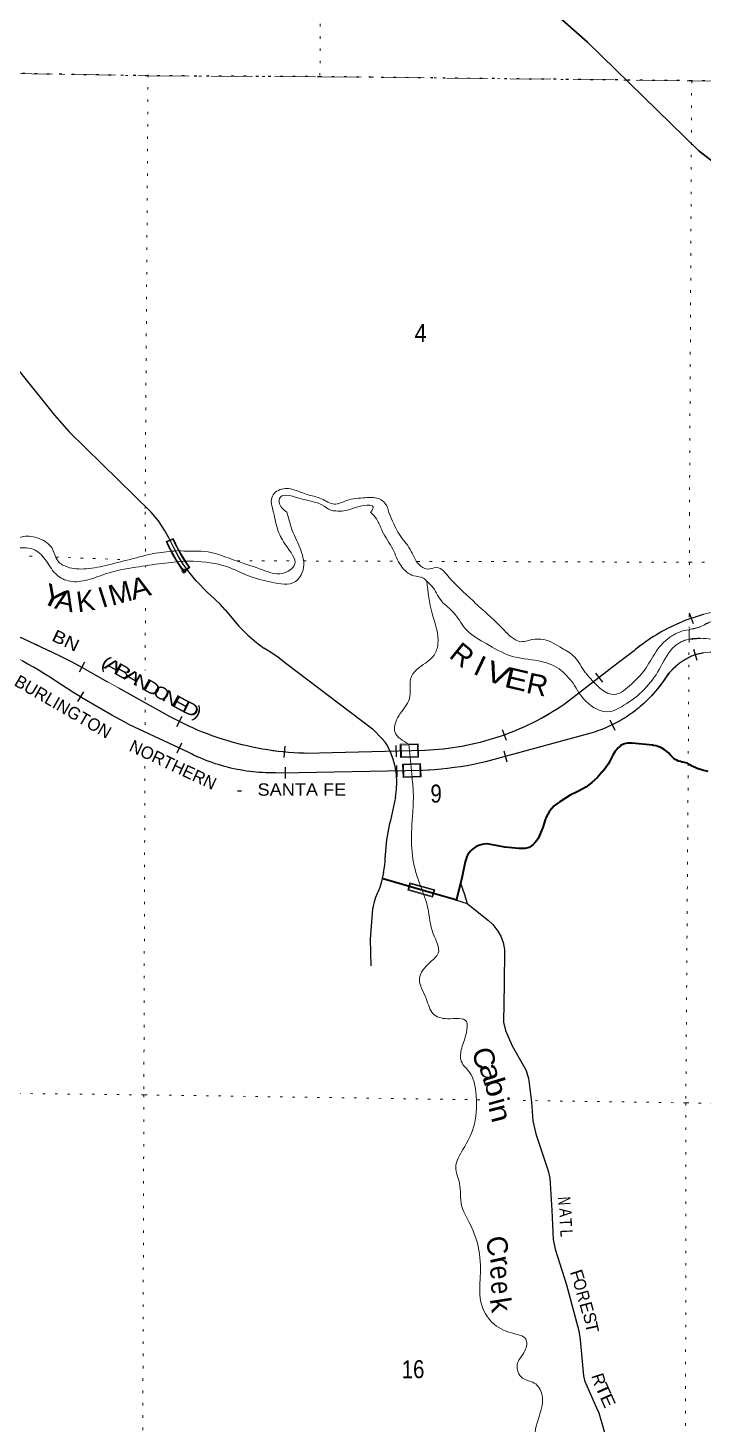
# Model space of a CAD drawing. Header units: feet. Extents: x -252966 to 4, y -183309 to 1368.
# Drawn here: x -60389 to -53815, y -100491 to -86896 of the extents above; entities that cross this region are included whole.
import ezdxf
from ezdxf.enums import TextEntityAlignment as Align

# ---------------------------------------------------------------- set-up
doc = ezdxf.new("R2010")
doc.units = ezdxf.units.FT
doc.header["$LTSCALE"] = 80
doc.header["$PDMODE"] = 32
doc.header["$PDSIZE"] = 40
for name, pattern in [('DOT_DASHED', [7.7, 5, -1.2, 0.3, -1.2]), ('DOTTED', [1.5, 0.3, -1.2]), ('LONG_DASHED', [7.5, 6, -1.5])]:
    doc.linetypes.add(name, pattern=pattern)
for name, color, linetype, lineweight in [('18', 7, 'Continuous', 35), ('26', 7, 'Continuous', 40), ('29', 7, 'Continuous', 25), ('30', 7, 'Continuous', 35), ('31', 7, 'Continuous', 13), ('34', 7, 'Continuous', 13), ('39', 7, 'Continuous', 13), ('41', 7, 'Continuous', 13), ('44', 7, 'DOT_DASHED', 13), ('6', 7, 'DOTTED', 25), ('61', 7, 'Continuous', 13), ('63', 7, 'Continuous', 25), ('7', 7, 'DOTTED', 13)]:
    doc.layers.add(name, color=color, linetype=linetype, lineweight=lineweight)

msp = doc.modelspace()

# ---------------------------------------------------------------- linework, layer by layer
at = {"layer": '18'}
msp.add_lwpolyline([(-52887.68, -88685.51), (-52977.27, -88647.65), (-53369.33, -88438.85), (-53715.46, -88204.3), (-53856.48, -88092.47), (-54941.43, -87035.91), (-55348.35, -86673.94), (-55790.88, -86356.48), (-56264.16, -86087.02), (-56652.74, -85911.53), (-58131.57, -85273.63), (-58216.55, -85237.97), (-58754.56, -85046.33), (-59309.65, -84911.99), (-59875.74, -84836.4), (-60131.7, -84821.83), (-60739, -84775.92)], dxfattribs=at)
at = {"layer": '26'}
for points in [[(-53767.23, -94135.89), (-53820.33, -94123.98), (-53871.9, -94106.59), (-53921.36, -94083.91), (-53930.33, -94079.1), (-53951.27, -94066.95), (-53973.36, -94057.06), (-53996.36, -94049.53), (-54018.49, -94044.7), (-54036.64, -94040.84), (-54054.29, -94035.11), (-54071.25, -94027.56), (-54087.32, -94018.29), (-54102.33, -94007.38), (-54116.13, -93994.96), (-54128.54, -93981.17), (-54132.38, -93976.27), (-54151.21, -93955.77), (-54172.07, -93937.35), (-54194.75, -93921.21), (-54218.99, -93907.53), (-54244.53, -93896.46), (-54271.08, -93888.12), (-54298.36, -93882.61), (-54306.76, -93881.5), (-54507.2, -93859.48), (-54522.1, -93859.3), (-54550.75, -93861.24), (-54579.04, -93866.16), (-54589.11, -93869.73), (-54604.09, -93876.56), (-54618.27, -93884.91), (-54623.64, -93888.89), (-54643.66, -93905.85), (-54659.68, -93925.83), (-54671.22, -93940.22), (-54695.05, -93977.31), (-54714.87, -94016.69), (-54717.36, -94022.47), (-54740.16, -94065.55), (-54767.34, -94106), (-54798.61, -94143.4), (-54799.79, -94144.67), (-54844.02, -94194.29), (-54898.42, -94244.3), (-54957.75, -94288.35), (-55021.36, -94325.96), (-55068.55, -94347.56), (-55088.66, -94356.76), (-55108.55, -94367.67), (-55109.92, -94368.42), (-55209.8, -94431.71), (-55238.1, -94450.52), (-55264.27, -94472.19), (-55288.04, -94496.47), (-55309.14, -94523.1), (-55327.34, -94551.8), (-55342.44, -94582.24), (-55351.9, -94606.79), (-55376.36, -94682.34), (-55422.14, -94790.36), (-55433.92, -94807.99), (-55452.37, -94830.84), (-55473.1, -94851.64), (-55473.59, -94852.09), (-55484.35, -94861.11), (-55495.99, -94868.95)], [(-55495.99, -94868.95), (-55508.39, -94875.53), (-55521.41, -94880.77), (-55534.91, -94884.63), (-55548.74, -94887.05), (-55562.74, -94888.02), (-55576.77, -94887.52), (-55610.24, -94886.59), (-55746.6, -94873.92), (-55880.89, -94847.06), (-55902.47, -94843.6), (-55924.29, -94842.41), (-55946.12, -94843.51), (-55967.71, -94846.89), (-55988.83, -94852.5), (-56009.25, -94860.29), (-56028.75, -94870.18), (-56047.1, -94882.05), (-56064.11, -94895.77), (-56079.59, -94911.19), (-56093.38, -94928.15), (-56105.32, -94946.45), (-56115.28, -94965.91), (-56123.15, -94986.3), (-56128.85, -95007.4), (-56130.56, -95016.3), (-56161.27, -95160.52), (-56211.58, -95370.32), (-56216.38, -95390.35), (-56236.49, -95384.45), (-56438.54, -95325.12)], [(-56438.54, -95325.12), (-56919.33, -95185.58), (-56940.14, -95179.56)]]:
    msp.add_lwpolyline(points, dxfattribs=at)
at = {"layer": '29'}
for p, q in [((-58641.59, -92393.35), (-58574.78, -92453.66)), ((-56216.38, -95390.35), (-56110.87, -95420.86)), ((-57057.5, -95768.59), (-57050.33, -96028.51))]:
    msp.add_line(p, q, dxfattribs=at)
for points in [[(-62403.32, -89154.59), (-61649.21, -89165.19), (-61543.9, -89176.28), (-61442.29, -89202.16), (-61348.07, -89239.14), (-61287.11, -89276.11), (-61215.05, -89335.27), (-61154.09, -89394.42), (-60511.18, -90193.05), (-60130.6, -90666.31), (-59986.5, -90828.99), (-59192.97, -91609.59)], [(-58839.29, -92171.22), (-58876.76, -92117.82), (-58921.92, -92041.91), (-58961.66, -91971.42), (-59017.65, -91862.13), (-59057.97, -91786.59), (-59118.68, -91696.9), (-59192.97, -91609.59)], [(-58641.59, -92393.35), (-58751.25, -92281.17), (-58822.31, -92192.42), (-58839.29, -92171.22)], [(-58468.27, -92562.03), (-58514.16, -92509.2), (-58565.32, -92461.46), (-58574.78, -92453.66)], [(-58468.27, -92562.03), (-58333.74, -92720.5), (-58246.69, -92809.59)], [(-58246.69, -92809.59), (-58164.32, -92882.09), (-58090.45, -92935.5)], [(-57939.43, -93034.72), (-58042.77, -92963.37), (-58090.45, -92935.5)], [(-57939.43, -93034.72), (-57877.87, -93081.38), (-57034.49, -93720.85), (-57031.38, -93723.1)], [(-57031.38, -93723.1), (-56941.74, -93814.05), (-56909.38, -93852.06)], [(-56811.54, -94386.65), (-56799.88, -94312.71), (-56796.01, -94237.95), (-56799.98, -94163.2), (-56811.74, -94089.28), (-56831.17, -94016.99), (-56858.04, -93947.12), (-56892.07, -93880.45), (-56909.38, -93852.06)], [(-56811.54, -94386.65), (-56860.12, -94613.21), (-56872.49, -94658.78)], [(-56872.49, -94658.78), (-56898.39, -94802.17), (-56909.15, -94947.49), (-56909.45, -94968.53)], [(-56926.55, -95119.41), (-56915.48, -95068.09), (-56909.84, -95015.9), (-56909.45, -94968.53)], [(-56926.55, -95119.41), (-56939.07, -95174.39), (-56940.14, -95179.56), (-56948.86, -95221.54)], [(-56948.86, -95221.54), (-56961.48, -95264.6), (-56978.53, -95306.11), (-56988.14, -95325.16)], [(-56176.75, -95225.06), (-56139.13, -95333.12), (-56110.87, -95420.86)], [(-56988.14, -95325.16), (-57005.67, -95364.87), (-57018.95, -95406.2), (-57027.84, -95448.68), (-57028.75, -95454.89)], [(-56110.87, -95420.86), (-55905.24, -95589.02), (-55862.16, -95627.74), (-55813.16, -95690.76), (-55784.39, -95738.75), (-55761.37, -95800.17), (-55749.43, -95870.93), (-55752.49, -96208.26), (-55759.47, -96577.53), (-55740.27, -96658.25), (-55674.79, -96806.83), (-55542.06, -97041.98), (-55513.91, -97122.8), (-55487.16, -97355.19), (-55473.63, -97537.44), (-55444.28, -97664.44), (-55323.21, -98025.37), (-55308.66, -98097.97), (-55288.13, -98408.5), (-55276.05, -98693.05), (-55255.05, -98787.64), (-55146.03, -99134.63), (-55024.76, -99583.75), (-55010.47, -99669.17), (-54978.72, -100021.42), (-54969.08, -100065.38), (-54947.19, -100120.08), (-54852.54, -100333.38), (-54831.02, -100382.31), (-54733.4, -100720.26)], [(-57028.75, -95454.89), (-57032.63, -95474.2), (-57057.5, -95768.59)]]:
    msp.add_lwpolyline(points, dxfattribs=at)
at = {"layer": '31'}
for p, q in [((-59043, -91896.82), (-58973.9, -91867.66)), ((-59032.72, -91901.17), (-58977.39, -91877.82)), ((-58812.11, -92150.04), (-58871.27, -92196.14)), ((-58822.7, -92148.14), (-58870.01, -92185.02))]:
    msp.add_line(p, q, dxfattribs=at)
for centre, radius, start, end in [((-57512.67, -91218.39), 1674.36, 203.91347, 215.73407), ((-57511.53, -91218.39), 1607.36, 204.22094, 215.34056), ((-57511.53, -91218.39), 1599.36, 203.96461, 215.63183), ((-57512.67, -91218.39), 1666.36, 204.18869, 215.4563)]:
    msp.add_arc(centre, radius, start, end, dxfattribs=at)
msp.add_point((-58870.01, -92185.02), dxfattribs=at)
at = {"layer": '34', "lineweight": 25}
for p, q in [((-53949.43, -92591.08), (-53913.34, -92695.64)), ((-53908.4, -92946.96), (-53876.1, -93052.75)), ((-54861.19, -93177.89), (-54793.57, -93265.42)), ((-59848.68, -93359.59), (-59906.37, -93453.97)), ((-54723.52, -93633.6), (-54675.44, -93733.22)), ((-55770.4, -93727.21), (-55733.13, -93831.36)), ((-58892.56, -93859.44), (-58939.69, -93959.51)), ((-56807.38, -93884.1), (-56804.58, -93994.67)), ((-55755.19, -93934.82), (-55726.11, -94041.54)), ((-57885.48, -94094.37), (-57883.46, -94204.96)), ((-56799.82, -94077.13), (-56797.8, -94187.72))]:
    msp.add_line(p, q, dxfattribs=at)
at = {"layer": '34'}
for p, q in [((-58822.57, -93951.54), (-59398.59, -93680.26)), ((-56589, -93866.29), (-56764.34, -93871.9)), ((-56764.34, -93871.9), (-56760.19, -94001.83)), ((-56589.02, -93865.76), (-56584.85, -93996.23)), ((-56584.85, -93996.23), (-56760.19, -94001.83)), ((-56740.5, -94064.52), (-56736.33, -94194.98)), ((-56565.14, -94059.44), (-56740.48, -94065.05)), ((-56565.16, -94058.91), (-56560.99, -94189.38)), ((-56560.99, -94189.38), (-56736.33, -94194.98))]:
    msp.add_line(p, q, dxfattribs=at)
at = {"layer": '34', "lineweight": 25}
for points in [[(-53813.85, -92608.64), (-53843.83, -92617.21), (-53873.8, -92626.34), (-53903.46, -92635.74), (-53932.99, -92645.93), (-53962.28, -92656.58), (-53991.51, -92667.6), (-54020.32, -92679.13), (-54049.16, -92691.39), (-54077.71, -92703.93), (-54105.9, -92717.13), (-54133.98, -92730.56), (-54161.92, -92744.77), (-54189.39, -92759.31), (-54216.63, -92774.29), (-54243.84, -92789.84), (-54270.47, -92805.93), (-54296.99, -92822.25), (-54323.14, -92839.23), (-54349.23, -92856.61), (-54374.67, -92874.36), (-54399.93, -92892.74), (-54424.91, -92911.38), (-54449.63, -92930.47), (-54473.79, -92950.11), (-54486.79, -92960.81), (-54643.62, -93078.8), (-55167.84, -93483.81), (-55205.44, -93509.12), (-55243.38, -93533.43), (-55281.76, -93557.08), (-55320.65, -93580.46), (-55359.9, -93602.84), (-55399.37, -93624.42), (-55439.36, -93645.73), (-55479.72, -93666.03), (-55520.3, -93685.55), (-55561.52, -93704.57), (-55602.76, -93722.66), (-55644.29, -93740.32), (-55686.4, -93757.13), (-55728.53, -93773), (-55771.08, -93788.22), (-55813.72, -93802.89), (-55856.94, -93816.69), (-55900.02, -93829.77), (-55943.69, -93842), (-55987.21, -93853.5), (-56031.18, -93864.37), (-56075.16, -93874.3), (-56119.37, -93883.44), (-56163.65, -93892.02), (-56208.3, -93899.58), (-56253.02, -93906.58), (-56297.75, -93912.65), (-56342.58, -93918.13), (-56387.55, -93922.48), (-56432.58, -93926.24), (-56477.5, -93929.29), (-56522.64, -93931.55), (-56525.58, -93931.58), (-57424.94, -93954.36)], [(-53814.29, -92983.5), (-53825.15, -92985.42), (-53836.01, -92987.54), (-53846.84, -92989.92), (-53857.59, -92992.4), (-53868.32, -92995.08), (-53879.03, -92998.02), (-53889.65, -93001.06), (-53900.2, -93004.28), (-53910.7, -93007.76), (-53917.05, -93010.43), (-53926.91, -93014.68), (-53936.73, -93019.17), (-53946.41, -93023.77), (-53956.06, -93028.62), (-53965.58, -93033.57), (-53975.06, -93038.7), (-53984.39, -93044), (-53993.65, -93049.47), (-54002.81, -93055.06), (-54011.89, -93060.88), (-54020.89, -93066.82), (-54029.73, -93072.92), (-54038.51, -93079.13), (-54047.12, -93085.57), (-54055.66, -93092.12), (-54064.05, -93098.79), (-54072.37, -93105.62), (-54080.53, -93112.62), (-54088.61, -93119.79), (-54096.55, -93127.01), (-54104.34, -93134.45), (-54111.99, -93142.01), (-54119.56, -93149.67), (-54126.93, -93157.43), (-54134.21, -93165.43), (-54141.35, -93173.47), (-54148.29, -93181.66), (-54153.43, -93187.82), (-54169.93, -93212.75), (-54186.96, -93237.22), (-54204.41, -93261.41), (-54222.24, -93285.55), (-54240.55, -93309.18), (-54259.19, -93332.38), (-54278.22, -93355.53), (-54297.73, -93378.18), (-54317.57, -93400.39), (-54323.53, -93406.92), (-54327.52, -93411.07), (-54343.5, -93427.47), (-54359.68, -93443.65), (-54376.26, -93459.42), (-54393.05, -93474.96), (-54410.18, -93490.2), (-54427.52, -93505.22), (-54445.14, -93519.78), (-54462.94, -93534.12), (-54481, -93548.12), (-54499.41, -93561.82), (-54517.93, -93575.14), (-54536.78, -93588.28), (-54555.76, -93600.93), (-54575.08, -93613.38), (-54594.55, -93625.34), (-54614.21, -93637.07), (-54633.99, -93648.43), (-54654.13, -93659.5), (-54674.4, -93670.05), (-54694.76, -93680.35), (-54715.47, -93690.35), (-54736.17, -93699.94), (-54757.11, -93709.18), (-54778.33, -93717.95), (-54799.48, -93726.44), (-54820.88, -93734.59), (-54842.54, -93742.27), (-54864.16, -93749.66), (-54885.88, -93756.68), (-54907.88, -93763.22), (-55934.93, -94043.1), (-56049.75, -94068.9), (-56112.68, -94080.33), (-56175.51, -94090.24)], [(-56175.53, -94090.24), (-56238.55, -94099.08), (-56302.08, -94107.27), (-56365.52, -94113.95), (-56428.8, -94119.48), (-56492.56, -94124.37), (-56544.62, -94127.07), (-57923.63, -94152.3), (-57979.31, -94150.27), (-58010.69, -94150.52), (-58041.93, -94150.04), (-58073.18, -94149.03), (-58104.61, -94147.66), (-58135.87, -94145.58), (-58166.96, -94142.95), (-58198.23, -94139.97), (-58229.34, -94136.27), (-58260.27, -94132.01), (-58291.39, -94127.24), (-58322.16, -94121.91), (-58352.93, -94116.23), (-58383.72, -94109.83), (-58414.15, -94102.89), (-58444.58, -94095.4), (-58474.84, -94087.56), (-58505.12, -94078.99), (-58535.04, -94070.07), (-58564.97, -94060.42), (-58594.55, -94050.41), (-58624.12, -94039.87), (-58653.35, -94028.78), (-58682.41, -94017.15), (-58711.3, -94005.16), (-58740.02, -93992.45), (-58768.55, -93979.37), (-58796.74, -93965.75), (-58823.05, -93952.53), (-59399.08, -93681.25), (-59445.29, -93656.86), (-59571.31, -93588.51), (-59696.23, -93516.94), (-59819.56, -93444.45), (-59941.54, -93369.89), (-60062.43, -93292.12), (-60115.34, -93255.99), (-60168.75, -93221.27), (-60222.78, -93187.46), (-60277.54, -93154.05), (-60332.82, -93122.05), (-60388.43, -93091.16), (-60444.76, -93060.66)]]:
    msp.add_lwpolyline(points, dxfattribs=at)
at = {"layer": '34'}
for points in [[(-55168.49, -93482.91), (-54644.29, -93077.92), (-54487.48, -92959.94)], [(-59849.98, -93130.93), (-59782.16, -93168.22), (-59084.41, -93556.8)], [(-54908.19, -93762.16), (-55935.2, -94042.03), (-56049.97, -94067.82)], [(-57698.84, -93958.44), (-57675.47, -93959.6), (-56525.6, -93930.48)], [(-56544.66, -94125.97), (-57923.63, -94151.19), (-57979.3, -94149.16)]]:
    msp.add_lwpolyline(points, dxfattribs=at)
for points in [[(-56756.09, -93879.63), (-56596.74, -93874.54), (-56593.1, -93988.49), (-56752.45, -93993.57)], [(-56732.23, -94072.78), (-56572.88, -94067.69), (-56569.24, -94181.64), (-56728.59, -94186.72)]]:
    msp.add_lwpolyline(points, close=True, dxfattribs=at)
for centre, radius, start, end in [((-63418.4, -99650.41), 7432.18, 61.30605, 79.01679), ((-53340.86, -94331.77), 1787.92, 73.35198, 129.88971), ((-62143.87, -96302), 3660.58, 55.33533, 94.10505), ((-53708.32, -93608.47), 635, 79.10059, 108.62199), ((-53676.1, -93577.62), 617.38, 112.37228, 140.76848), ((-55586.58, -92250.73), 1711.22, 317.52953, 326.82275), ((-55579.69, -86410.24), 8212.01, 236.92047, 242.28732), ((-56625.88, -91345.12), 2587.3, 272.22132, 304.28341), ((-55274.78, -92504.17), 1310.32, 286.24652, 316.49799), ((-57606.11, -91047.77), 2912.14, 239.49374, 268.17532), ((-58003.76, -92355.56), 1793.77, 242.84018, 270.78136), ((-56722.8, -90477.21), 3653.1, 272.79512, 280.61339)]:
    msp.add_arc(centre, radius, start, end, dxfattribs=at)
at = {"layer": '39'}
msp.add_line((-56680.52, -93869.19), (-56648.9, -94195.37), dxfattribs=at)
for points in [[(-57996.27, -91612.59), (-58008.73, -91454.47), (-57901.88, -91382.86), (-57773.7, -91401.94), (-57649.72, -91445.15), (-57531.7, -91480.25), (-57403.79, -91533.54), (-57287.2, -91498.22), (-57104.52, -91471.45), (-56976.24, -91478.46), (-56888.69, -91563.64), (-56874.03, -91615.55)], [(-57053.13, -91614.88), (-57025.75, -91558.94), (-57121.17, -91547.78), (-57225.66, -91575.15), (-57312.07, -91598.63), (-57392.29, -91600.03), (-57438.34, -91591.63), (-57526.16, -91540.66), (-57648.17, -91501.5), (-57786.23, -91464.22), (-57842.26, -91449.71), (-57932.63, -91467.13), (-57942.82, -91514.66), (-57866.96, -91612.79)], [(-58853.07, -92087.77), (-59080.83, -92110.97), (-59339.36, -92147.76), (-59633.91, -92212.78), (-59832.23, -92277.58), (-59996.61, -92279.98), (-60121.06, -92209.89), (-60219.59, -92071.37), (-60342.1, -91971.12), (-60514.52, -91963.48), (-60869.45, -91922.07), (-60957.85, -91835.82), (-61056.28, -91741.54), (-61136.5, -91727.65), (-61250.73, -91746.01), (-61334.96, -91730.12), (-61399.26, -91663.91), (-61431.1, -91603.56)], [(-61350.82, -91603.84), (-61329.11, -91655.71), (-61256.85, -91697.77), (-61156.68, -91669.39), (-61058.44, -91671.17), (-60960.09, -91727.24), (-60905.77, -91815.59), (-60815.44, -91867.66), (-60534.75, -91883.1), (-60432.58, -91848.68), (-60278.18, -91868.43), (-60153.68, -91962.64), (-60095.26, -92089.18), (-60004.93, -92145.28), (-59822.46, -92162.95), (-59604.03, -92124.24), (-59363.6, -92063.36), (-59115.14, -92006.49), (-58913.29, -91986.08)], [(-58913.29, -91986.08), (-58896.67, -91987.88), (-58676.14, -91993.41), (-58349.16, -92089.16), (-58104.4, -92173.05), (-57911.87, -92208.8), (-57791.78, -92122.06), (-57878.4, -91933.25), (-57950.87, -91796.69), (-57996.22, -91612.8)], [(-57866.96, -91612.78), (-57814.56, -91790.34), (-57731.95, -91981.17), (-57709.48, -92172.14), (-57783.4, -92286.92), (-58017.93, -92293.49), (-58240.59, -92231.68), (-58453.29, -92141.68), (-58780.17, -92090.16), (-58853.07, -92087.77)], [(-56504.4, -92283.96), (-56538.17, -92255.3), (-56631.31, -92230.85), (-56755.88, -92134.22), (-56837.38, -91971.22), (-56938.67, -91796.59), (-56984.07, -91695.3), (-57034.14, -91630.1), (-57053, -91614.45)], [(-56874.03, -91615.55), (-56770.02, -91830.15), (-56667.46, -91974.68), (-56580.94, -92121.27), (-56502.66, -92165.32), (-56410.47, -92151.03), (-56285.96, -92249.27), (-56127.24, -92407.75), (-56000.68, -92526.09), (-55769.67, -92742.72), (-55681.27, -92828.97), (-55600.99, -92871.01), (-55478.74, -92852.63), (-55366.48, -92852.37), (-55189.88, -92934.41), (-55065.4, -93022.59), (-54962.83, -93171.15), (-54943.78, -93194.18)], [(-56504.4, -92283.96), (-56453.59, -92597.52), (-56396.8, -92896.98), (-56434.65, -93003.64), (-56578.73, -93124.62), (-56654.72, -93211.25), (-56674.28, -93430.47), (-56778.16, -93593.58), (-56813.89, -93756.53), (-56680.52, -93869.19)], [(-56349.57, -92494.73), (-56400.79, -92419.45), (-56442.7, -92348.43), (-56504.4, -92283.96)], [(-56349.57, -92494.73), (-56231.05, -92605.04), (-56116.44, -92761.62), (-55925.7, -92891.87), (-55688.89, -93009.96), (-55418.14, -93059.6), (-55217.5, -93137.55), (-55079.56, -93277.15)], [(-55079.56, -93277.15), (-54954.19, -93454.64), (-54741.47, -93554.68), (-54585.35, -93491.97), (-54385.38, -93335.17), (-54242.22, -93142.02), (-54109.35, -92933.92), (-53973.2, -92853.17), (-53760.72, -92844.64), (-53365.7, -92887.96), (-52948.51, -92981.5), (-52539.36, -93069.02), (-52172.27, -93172.73), (-51853.29, -93233.25), (-51570.37, -93235.05), (-51326.39, -93126.54), (-50947.02, -92851.45), (-50760.26, -92629.36), (-50694.9, -92521.24)], [(-54952.57, -93183.56), (-54946.32, -93191.11), (-54671.67, -93385.62), (-54512.64, -93285.18), (-54385.52, -93149.7), (-54271.76, -92967.05), (-54185.41, -92867.06), (-54101.33, -92805.71), (-54024.07, -92771.62), (-53839.17, -92726.19), (-53765.08, -92687.81), (-53522.52, -92683.23), (-53183.44, -92813.14), (-52870.65, -92834.53), (-52371.28, -92925.87), (-52058.34, -93017.64), (-51707.42, -93063.08), (-51382.75, -93020.1), (-51136.51, -92868.73), (-50864.46, -92598.66), (-50842.51, -92556.92)], [(-56648.9, -94195.37), (-56636.14, -94365.37), (-56641.78, -94532.28), (-56653.11, -94852.01), (-56610.41, -95121.35), (-56569.16, -95245.28)], [(-56569.16, -95245.28), (-56495.38, -95466.93), (-56442.71, -95716.14), (-56394.18, -95907.04), (-56474.17, -95995.7), (-56576.06, -96154.79), (-56511.49, -96347.67), (-56445.01, -96494.3), (-56304.57, -96544.24), (-56120.08, -96569.95), (-56119.83, -96680.54), (-56165.61, -96831.45), (-56169.34, -96958.14), (-56084.9, -97070.54), (-56028.36, -97255.4), (-56041.7, -97569.1), (-56153.41, -97818.69), (-56223.2, -97989.77), (-56186.77, -98148.53), (-56166.25, -98361.62), (-56095.73, -98522.32), (-56004.99, -98761.38), (-55984.29, -99056.91), (-55981.78, -99290.15), (-55846.95, -99521.08), (-55650.29, -99611.1), (-55541.92, -99663.13), (-55549.69, -99777.76), (-55625.57, -99914.67), (-55573.16, -100043.23), (-55458.79, -100091.23), (-55384.37, -100201.64), (-55411.96, -100416.86), (-55449.51, -100664.26), (-55370.86, -100873.2), (-55346.06, -101212.95), (-55293.42, -101446.08), (-55174.71, -101640.84), (-55072.09, -101813.53), (-55069.68, -102000.52), (-55071.12, -102253.88), (-55098.48, -102575.66), (-55230.54, -102688.56), (-55414.81, -102765.4), (-55504.69, -102914.4), (-55496.3, -103083.28), (-55423.85, -103211.8), (-55387.39, -103382.63), (-55419.16, -103517.42), (-55621.35, -103650.6), (-55841.85, -103657.14), (-56138.42, -103716.14), (-56380.79, -103807.18), (-56617.43, -103765.5), (-56914.4, -103641.53), (-57158.83, -103710.46), (-57361.05, -103823.53), (-57406.87, -103954.33), (-57492.66, -104143.54), (-57594.5, -104326.75), (-57854.81, -104464.08), (-58153.2, -104603.51), (-58431.71, -104670.51), (-58658.22, -104679.08), (-58830.4, -104780.01), (-59020.35, -105005.65), (-59250.51, -105179.11), (-59400.8, -105209.62), (-59398.79, -105209.61), (-59575.46, -105093.4), (-59792.28, -104953.15), (-59983.05, -104808.82), (-60245.9, -104702.86), (-60424.53, -104606.76), (-60571.11, -104498.52), (-60751.67, -104436.6), (-60844.49, -104163.36), (-60812.72, -104024.54), (-60933.28, -103898.14), (-61059.77, -103811.98), (-61180.52, -103599.12), (-61379.7, -103275.85), (-61610.54, -103137.64)]]:
    msp.add_spline(points, degree=3, dxfattribs=at)
at = {"layer": '44'}
for points in [[(-62398.25, -87307.66), (-59219.16, -87362.27), (-57545.24, -87371.29), (-53926.16, -87411.04), (-52239.88, -87423.93), (-46932.09, -87468.3), (-43313.31, -87502.24), (-41600.64, -87519.12), (-37997.92, -87554.96), (-38014.24, -91654.97)], [(-53751.56, -92684.36), (-53850.36, -92730.44), (-53950.11, -92752.51), (-53950.11, -92850.42), (-53806.23, -92839.86)]]:
    msp.add_lwpolyline(points, dxfattribs=at)
at = {"layer": '6'}
msp.add_lwpolyline([(-52239.88, -87423.93), (-53926.16, -87411.04), (-57545.24, -87371.29), (-59219.16, -87362.27), (-62398.25, -87307.66)], dxfattribs=at)
at = {"layer": '61'}
for p, q in [((-56668.86, -95220.38), (-56428.07, -95287.61)), ((-56428.07, -95287.61), (-56448.24, -95359.85))]:
    msp.add_line(p, q, dxfattribs=at)
msp.add_lwpolyline([(-56448.24, -95359.85), (-56689.03, -95292.61), (-56668.86, -95220.38)], dxfattribs=at)
msp.add_lwpolyline([(-56679.17, -95287.05), (-56663.3, -95230.23), (-56437.92, -95293.16), (-56453.79, -95349.99)], close=True, dxfattribs=at)
at = {"layer": '63'}
for p, q in [((-59838.13, -93073.56), (-59890.68, -93170.89)), ((-58891.19, -93601.2), (-58940.52, -93700.2)), ((-57886.08, -93890.05), (-57895.91, -94000.22))]:
    msp.add_line(p, q, dxfattribs=at)
at = {"layer": '63', "linetype": 'LONG_DASHED'}
for points in [[(-59964.94, -93070.11), (-60080.14, -93011.29), (-60196.41, -92954.43), (-60314.06, -92898.5), (-60432.48, -92845.55), (-60551.31, -92794.91), (-60671.51, -92745.21), (-60792.49, -92698.48), (-60913.88, -92654.06), (-61037, -92611.24), (-61159.89, -92571.08), (-61283.48, -92532.24), (-61408.51, -92495.99), (-61533.29, -92462.43), (-61659.17, -92430.81), (-61785.09, -92400.86), (-61912.44, -92373.51), (-62002.63, -92355.45), (-62411.89, -92267.97)], [(-57424.94, -93954.36), (-57675.48, -93960.71), (-57698.88, -93959.54), (-57749.82, -93957.63), (-57800.44, -93954.56), (-57851.03, -93950.62), (-57901.89, -93946.08), (-57952.43, -93940.39), (-58002.63, -93933.83), (-58053.12, -93926.69), (-58103.28, -93918.39), (-58153.13, -93909.23), (-58203.23, -93899.17), (-58252.73, -93888.27), (-58302.21, -93876.78), (-58351.65, -93864.13), (-58400.48, -93850.62), (-58449.27, -93836.25), (-58497.76, -93821.29), (-58546.22, -93805.18), (-58594.07, -93788.5), (-58641.89, -93770.65), (-58689.1, -93752.24), (-58736.28, -93732.96), (-58782.86, -93712.82), (-58829.12, -93691.81), (-58875.06, -93670.25), (-58920.69, -93647.51), (-58966, -93624.21), (-59010.69, -93600.05), (-59055.09, -93575.32), (-59084.95, -93557.76), (-59782.69, -93169.19), (-59850.5, -93131.9), (-59964.94, -93070.11)]]:
    msp.add_lwpolyline(points, dxfattribs=at)
at = {"layer": '7'}
for p, q in [((-59219.09, -87353.27), (-59247.98, -91609.44)), ((-53926.16, -87411.04), (-53947.81, -91622.67)), ((-59247.98, -91609.44), (-59243.71, -92031.55)), ((-62411.05, -91964.44), (-60246.26, -92044.46)), ((-60115.83, -92049.28), (-59420.7, -92074.97)), ((-59243.48, -92136.26), (-59243.52, -92147.81)), ((-58349.71, -92084.55), (-57802.53, -92086.4)), ((-57703.56, -92086.74), (-56783.82, -92089.85)), ((-59244.79, -92547.68), (-59246.73, -93154.43)), ((-53950.33, -92608.31), (-53951.25, -92742.07)), ((-59247.57, -93417.14), (-59248.71, -93774.91))]:
    msp.add_line(p, q, dxfattribs=at)
for points in [[(-57464.43, -75622.91), (-57467.88, -76760.61), (-57510.21, -82057.09), (-57545.24, -87371.29)], [(-53947.81, -91622.67), (-53946.83, -92099.44), (-53948.32, -92316.11)], [(-56597.56, -92090.48), (-53946.83, -92099.44), (-51035.98, -92103.77)], [(-53952.04, -92857.28), (-53982.99, -97363.38), (-53987.31, -102679.77), (-53989.7, -107968), (-54002.04, -113286.41), (-54074.46, -118521.64)], [(-59249.7, -94085.08), (-59259.91, -97285.34), (-59276.25, -102607.79), (-59296.62, -107922.21), (-59327.11, -113194.42), (-59473.88, -118566.85)], [(-55989.63, -97333.61), (-59259.55, -97285.1), (-62425.6, -97252.24)], [(-41184.24, -97416.37), (-43391.96, -97433.38), (-48674.75, -97419.7), (-53982.99, -97363.38), (-55648.54, -97338.67)]]:
    msp.add_lwpolyline(points, dxfattribs=at)

# ---------------------------------------------------------------- texts
at = {"layer": '30'}
for s, rotation, width, p in [('N', 273.782, 0.7, (-55225.45, -98322.41)), ('A', 272.431, 0.8, (-55214.09, -98434.85)), ('T', 272.431, 0.85, (-55212.91, -98529.87)), ('L', 272.431, 0.8, (-55204.28, -98635.05)), ('F', 287.442, 1.1, (-55096.14, -99059.89)), ('O', 285.11, 0.9, (-55070.02, -99147.81)), ('R', 285.11, 0.9, (-55039.7, -99260.07)), ('T', 282.497, 1.1, (-54955.31, -99562.07)), ('T', 293.929, 1.35, (-54843.26, -100181.71)), ('E', 293.929, 1.2, (-54796.28, -100287.58))]:
    msp.add_text(s, height=120, rotation=rotation, dxfattribs=dict(at, width=width)).set_placement(p, align=Align.CENTER)
for s, rotation, p in [('E', 285.11, (-55006.18, -99371.97)), ('S', 285.11, (-54974.01, -99473.1)), ('R', 287.723, (-54888.19, -100074.74))]:
    msp.add_text(s, height=120, rotation=rotation, dxfattribs=at).set_placement(p, align=Align.CENTER)
at = {"layer": '34'}
for s, rotation, p in [('BURLINGTON', 329.913, (-60531.83, -93293.36)), ('NORTHERN', 334.782, (-59413.01, -93931.88))]:
    msp.add_text(s, height=120, rotation=rotation, dxfattribs=at).set_placement(p)
at = {"layer": '34', "width": 1.1}
msp.add_text('-   SANTA FE', height=120, dxfattribs=at).set_placement((-58358.7, -94372.37))
at = {"layer": '41'}
for s, rotation, width, p in [('Y', 333.096, 1.25, (-60182.83, -92523.97)), ('A', 15.154, 1.1, (-59271.96, -92442.26)), ('A', 347.115, 1.05, (-60045.49, -92568.13)), ('I', 334.524, 1.1, (-56029.65, -93196.94)), ('V', 338.036, 1.25, (-55850.62, -93275.71)), ('E', 346.749, 1.25, (-55653.18, -93335.77)), ('R', 348.526, 1.05, (-55447.93, -93388.43)), ('C', 286.897, 1.05, (-56041.78, -96953.47)), ('a', 286.837, 1.2, (-55972.95, -97091.66)), ('b', 286.837, 1.2, (-55927.64, -97238.14)), ('n', 284.451, 1.15, (-55885.92, -97487.14)), ('e', 277.002, 0.9, (-55885.71, -99025.97)), ('r', 282.725, 1.15, (-55881.98, -98923.45)), ('e', 275.769, 0.85, (-55877.66, -99171.65)), ('k', 278.965, 1.05, (-55881.9, -99343.75))]:
    msp.add_text(s, height=200, rotation=rotation, dxfattribs=dict(at, width=width)).set_placement(p, align=Align.CENTER)
for s, rotation, p in [('M', 15.63, (-59463.87, -92495.04)), ('K', 8.197, (-59813.2, -92574.41)), ('I', 17.902, (-59629.25, -92534.33)), ('R', 321.034, (-56223.01, -93080.21)), ('i', 285.243, (-55900.55, -97374.29)), ('C', 282.725, (-55915.63, -98777.63))]:
    msp.add_text(s, height=200, rotation=rotation, dxfattribs=at).set_placement(p, align=Align.CENTER)
at = {"layer": '63', "width": 1.2}
msp.add_text('BN', height=120, rotation=334.574, dxfattribs=at).set_placement((-60165.94, -92858.19))
at = {"layer": '63'}
for s, rotation, width, p in [('(', 330.887, 1.25, (-59656.22, -93125.16)), ('A', 330.887, 1.45, (-59588.08, -93163.11)), ('B', 330.887, 1.55, (-59493.51, -93215.77)), ('A', 330.887, 1.45, (-59398.11, -93268.91)), ('N', 330.887, 1.35, (-59307.26, -93319.49)), ('D', 330.887, 1.4, (-59209.79, -93373.77)), ('O', 330.887, 1.2, (-59116.47, -93425.75)), ('N', 330.887, 1.35, (-59025.62, -93476.33)), ('E', 331.604, 1.6, (-58926.97, -93531.63)), ('D', 333.51, 1.35, (-58828.55, -93581.7)), (')', 335.574, 1.1, (-58759.14, -93613.77))]:
    msp.add_text(s, height=120, rotation=rotation, dxfattribs=dict(at, width=width)).set_placement(p, align=Align.CENTER)
at = {"layer": '7'}
for s, rotation, width, p in [('4', 359.562, 0.9, (-56625.18, -89953.99)), ('9', 0.133, 0.85, (-56469.58, -94439.38)), ('16', 0.133, 0.85, (-56749.39, -100044.3))]:
    msp.add_text(s, height=175, rotation=rotation, dxfattribs=dict(at, width=width)).set_placement(p)

doc.saveas('drawing.dxf')
